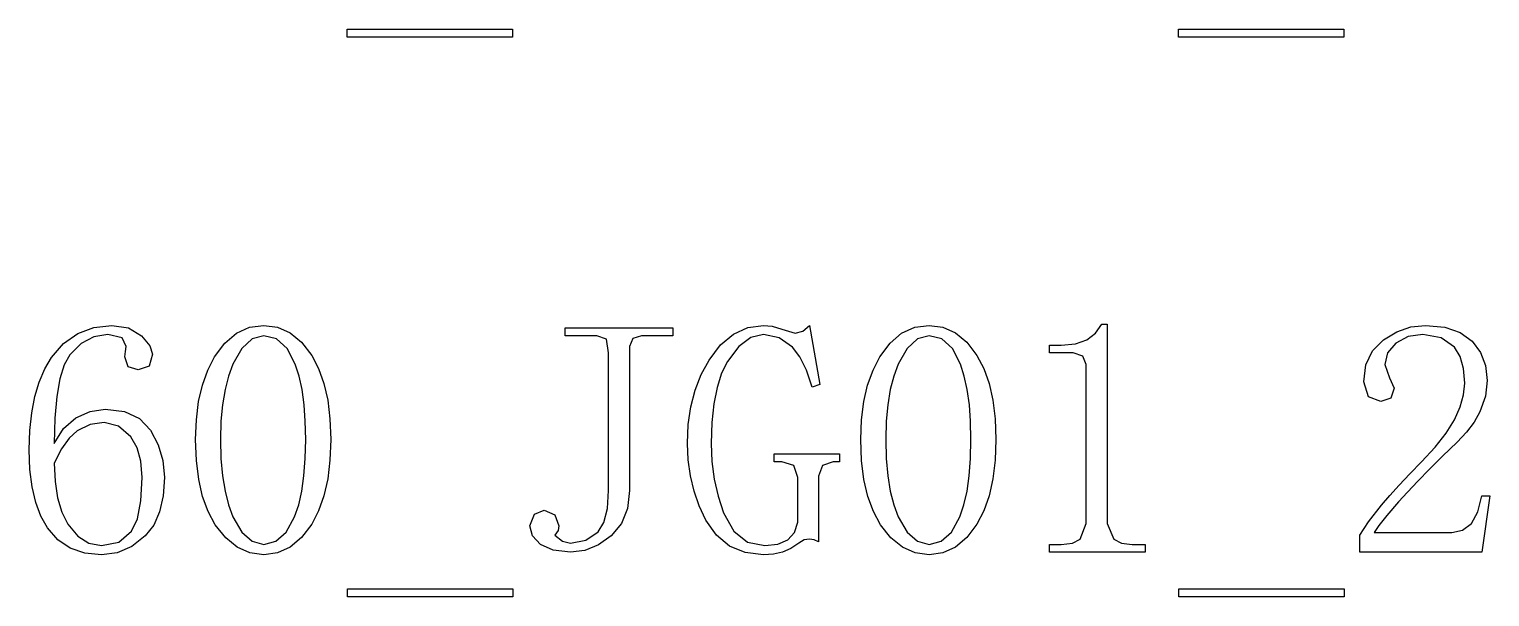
# Model space of a CAD drawing. Extents: x 0 to 420, y 0 to 297.
# Drawn here: x 330.69 to 350.22, y 58.66 to 66.26 of the extents above; entities that cross this region are included whole.
import ezdxf

# ---------------------------------------------------------------- set-up
doc = ezdxf.new("R2010")
doc.units = 0

msp = doc.modelspace()

# ---------------------------------------------------------------- linework, layer by layer
at = {"color": 94, "lineweight": 25}
for points in [[(334.943, 66.153), (334.943, 66.258), (337.154, 66.258), (337.154, 66.153)], [(346.06, 66.153), (346.06, 66.258), (348.27, 66.258), (348.27, 66.153)], [(345.105, 62.313), (345.105, 59.647), (345.193, 59.436), (345.298, 59.384), (345.439, 59.366), (345.614, 59.366), (345.614, 59.261), (344.334, 59.261), (344.334, 59.366), (344.491, 59.366), (344.643, 59.384), (344.746, 59.436), (344.825, 59.647), (344.825, 61.77), (344.781, 61.884), (344.649, 61.928), (344.334, 61.928), (344.334, 62.033), (344.491, 62.033), (344.682, 62.05), (344.834, 62.103), (344.95, 62.191), (345.035, 62.313)], [(331.708, 61.173), (331.963, 61.142), (332.164, 61.048), (332.314, 60.892), (332.416, 60.698), (332.477, 60.487), (332.498, 60.261), (332.482, 60.015), (332.434, 59.803), (332.355, 59.624), (332.243, 59.48), (332.065, 59.339), (331.869, 59.254), (331.656, 59.226), (331.433, 59.248), (331.239, 59.316), (331.073, 59.428), (330.936, 59.585), (330.848, 59.742), (330.779, 59.925), (330.73, 60.134), (330.701, 60.369), (330.691, 60.629), (330.699, 60.888), (330.724, 61.125), (330.765, 61.342), (330.823, 61.538), (330.898, 61.712), (330.989, 61.866), (331.151, 62.054), (331.34, 62.188), (331.555, 62.269), (331.796, 62.296), (332.018, 62.261), (332.191, 62.156), (332.303, 62.024), (332.34, 61.91), (332.296, 61.752), (332.147, 61.699), (332.015, 61.743), (331.971, 61.875), (331.98, 61.945), (331.989, 62.015), (331.936, 62.129), (331.743, 62.173), (331.554, 62.143), (331.385, 62.052), (331.235, 61.901), (331.159, 61.767), (331.1, 61.581), (331.058, 61.344), (331.033, 61.056), (331.024, 60.717), (331.149, 60.917), (331.314, 61.059), (331.504, 61.145)], [(333.828, 59.226), (333.642, 59.251), (333.472, 59.327), (333.318, 59.453), (333.178, 59.629), (333.084, 59.804), (333.01, 60.005), (332.957, 60.233), (332.926, 60.488), (332.915, 60.77), (332.926, 61.033), (332.956, 61.275), (333.007, 61.496), (333.078, 61.696), (333.17, 61.875), (333.306, 62.059), (333.461, 62.191), (333.635, 62.27), (333.828, 62.296), (334.012, 62.271), (334.181, 62.195), (334.333, 62.069), (334.468, 61.892), (334.56, 61.718), (334.631, 61.519), (334.682, 61.295), (334.712, 61.045), (334.722, 60.77), (334.712, 60.494), (334.682, 60.243), (334.631, 60.017), (334.56, 59.815), (334.468, 59.638), (334.333, 59.458), (334.181, 59.329), (334.012, 59.252)], [(333.828, 62.156), (333.673, 62.114), (333.535, 61.988), (333.415, 61.778), (333.355, 61.617), (333.309, 61.436), (333.275, 61.234), (333.255, 61.012), (333.249, 60.77), (333.255, 60.515), (333.275, 60.284), (333.309, 60.077), (333.355, 59.894), (333.415, 59.735), (333.535, 59.53), (333.673, 59.407), (333.828, 59.366), (333.99, 59.407), (334.128, 59.53), (334.24, 59.735), (334.294, 59.894), (334.335, 60.077), (334.365, 60.284), (334.383, 60.515), (334.389, 60.77), (334.383, 61.012), (334.367, 61.234), (334.339, 61.436), (334.299, 61.617), (334.249, 61.778), (334.14, 61.988), (333.999, 62.114)], [(338.438, 61.928), (338.412, 62.112), (338.28, 62.156), (337.859, 62.156), (337.859, 62.261), (339.298, 62.261), (339.298, 62.156), (338.877, 62.156), (338.763, 62.121), (338.719, 62.015), (338.719, 60.085), (338.692, 59.847), (338.61, 59.645), (338.473, 59.48), (338.304, 59.358), (338.122, 59.285), (337.929, 59.261), (337.697, 59.287), (337.526, 59.366), (337.421, 59.48), (337.385, 59.612), (337.447, 59.77), (337.578, 59.822), (337.719, 59.761), (337.771, 59.612), (337.763, 59.55), (337.719, 59.489), (337.824, 59.41), (337.929, 59.384), (338.135, 59.421), (338.298, 59.533), (338.376, 59.66), (338.423, 59.845), (338.438, 60.085)], [(340.51, 62.173), (340.34, 62.133), (340.179, 62.013), (340.028, 61.813), (339.949, 61.655), (339.888, 61.465), (339.844, 61.246), (339.817, 60.997), (339.809, 60.717), (339.819, 60.475), (339.85, 60.239), (339.902, 60.01), (339.975, 59.787), (340.111, 59.544), (340.295, 59.397), (340.528, 59.349), (340.701, 59.368), (340.835, 59.428), (340.925, 59.526), (340.967, 59.664), (340.967, 60.261), (340.914, 60.419), (340.756, 60.471), (340.651, 60.471), (340.651, 60.577), (341.528, 60.577), (341.528, 60.471), (341.44, 60.471), (341.3, 60.419), (341.247, 60.278), (341.247, 59.401), (341.186, 59.428), (341.124, 59.436), (341.054, 59.428), (340.984, 59.384), (340.877, 59.309), (340.765, 59.261), (340.644, 59.235), (340.51, 59.226), (340.265, 59.255), (340.054, 59.342), (339.879, 59.487), (339.738, 59.691), (339.65, 59.881), (339.581, 60.078), (339.532, 60.283), (339.503, 60.496), (339.493, 60.717), (339.504, 60.969), (339.539, 61.207), (339.597, 61.43), (339.678, 61.638), (339.782, 61.831), (339.936, 62.034), (340.109, 62.18), (340.3, 62.267), (340.51, 62.296), (340.624, 62.283), (340.756, 62.243), (340.931, 62.191), (341.037, 62.217), (341.124, 62.296), (341.265, 61.506), (341.16, 61.471), (341.084, 61.695), (340.996, 61.873), (340.896, 62.006), (340.721, 62.131)], [(342.723, 59.226), (342.538, 59.251), (342.368, 59.327), (342.213, 59.453), (342.074, 59.629), (341.979, 59.804), (341.906, 60.005), (341.853, 60.233), (341.821, 60.488), (341.811, 60.77), (341.821, 61.033), (341.851, 61.275), (341.902, 61.496), (341.974, 61.696), (342.065, 61.875), (342.202, 62.059), (342.357, 62.191), (342.531, 62.27), (342.723, 62.296), (342.908, 62.271), (343.076, 62.195), (343.228, 62.069), (343.363, 61.892), (343.455, 61.718), (343.526, 61.519), (343.577, 61.295), (343.608, 61.045), (343.618, 60.77), (343.608, 60.494), (343.577, 60.243), (343.526, 60.017), (343.455, 59.815), (343.363, 59.638), (343.228, 59.458), (343.076, 59.329), (342.908, 59.252)], [(342.723, 62.156), (342.568, 62.114), (342.431, 61.988), (342.311, 61.778), (342.251, 61.617), (342.204, 61.436), (342.171, 61.234), (342.151, 61.012), (342.144, 60.77), (342.151, 60.515), (342.171, 60.284), (342.204, 60.077), (342.251, 59.894), (342.311, 59.735), (342.431, 59.53), (342.568, 59.407), (342.723, 59.366), (342.886, 59.407), (343.023, 59.53), (343.135, 59.735), (343.189, 59.894), (343.231, 60.077), (343.261, 60.284), (343.279, 60.515), (343.284, 60.77), (343.279, 61.012), (343.262, 61.234), (343.234, 61.436), (343.195, 61.617), (343.144, 61.778), (343.035, 61.988), (342.895, 62.114)], [(349.888, 61.524), (349.872, 61.718), (349.826, 61.879), (349.748, 62.006), (349.572, 62.131), (349.327, 62.173), (349.131, 62.145), (348.967, 62.059), (348.855, 61.93), (348.818, 61.77), (348.879, 61.594), (348.941, 61.454), (348.897, 61.322), (348.765, 61.278), (348.599, 61.34), (348.537, 61.542), (348.566, 61.768), (348.654, 61.955), (348.8, 62.103), (348.98, 62.21), (349.167, 62.275), (349.362, 62.296), (349.618, 62.273), (349.826, 62.202), (349.984, 62.085), (350.097, 61.933), (350.164, 61.758), (350.186, 61.559), (350.162, 61.349), (350.09, 61.138), (350.013, 61), (349.91, 60.865), (349.783, 60.735), (349.589, 60.545), (349.414, 60.371), (349.257, 60.211), (349.12, 60.066), (349.002, 59.936), (348.845, 59.754), (348.737, 59.617), (348.677, 59.524), (349.713, 59.524), (349.857, 59.555), (349.976, 59.647), (350.063, 59.8), (350.116, 60.015), (350.221, 60.015), (350.116, 59.261), (348.484, 59.261), (348.484, 59.489), (348.601, 59.669), (348.774, 59.892), (348.883, 60.021), (349.009, 60.16), (349.151, 60.31), (349.309, 60.471), (349.49, 60.666), (349.637, 60.853), (349.748, 61.033), (349.826, 61.204), (349.872, 61.368)], [(331.024, 60.454), (331.036, 60.205), (331.07, 59.987), (331.128, 59.798), (331.208, 59.638), (331.34, 59.477), (331.489, 59.381), (331.656, 59.349), (331.888, 59.397), (332.059, 59.542), (332.137, 59.707), (332.184, 59.947), (332.2, 60.261), (332.183, 60.477), (332.133, 60.659), (332.05, 60.805), (331.886, 60.949), (331.691, 60.998), (331.504, 60.969), (331.331, 60.884), (331.223, 60.785), (331.121, 60.642)], [(334.947, 58.664), (334.947, 58.77), (337.157, 58.77), (337.157, 58.664)], [(346.063, 58.664), (346.063, 58.77), (348.274, 58.77), (348.274, 58.664)]]:
    msp.add_lwpolyline(points, close=True, dxfattribs=at)

doc.saveas('drawing.dxf')
